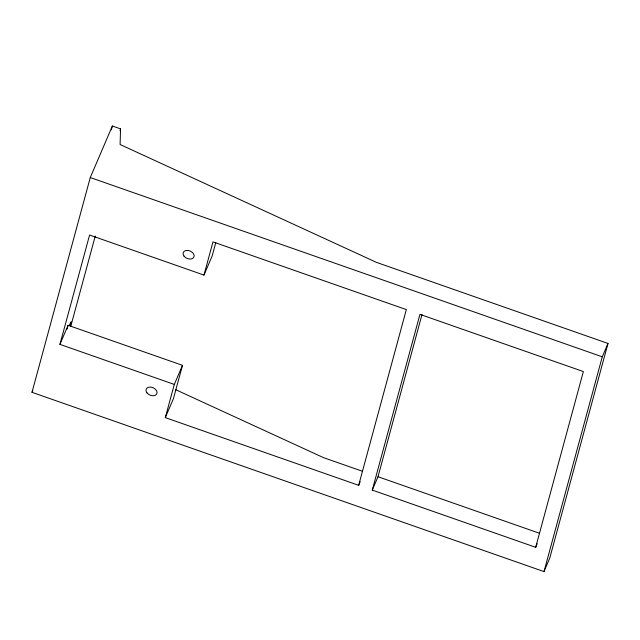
<?xml version="1.0" encoding="UTF-8"?>
<svg xmlns="http://www.w3.org/2000/svg" width="640" height="640" viewBox="0 0 640 640"><rect width="100%" height="100%" fill="white"/><g stroke="black" fill="none" stroke-linecap="round" stroke-linejoin="round"><path stroke-width="0.96" d="M120.544 128.856L120.096 144.512L376.512 262.4L608 343.448L549.728 558.232L544 571.592L32 392.328L90.272 177.544L112.368 126L120.544 128.856L120.016 130.784M111.328 129.848L112.368 126M360.184 481.76L358.656 485.32L165.296 417.624L174.304 384.424L59.92 344.376L89.592 235.032L203.968 275.08L212.152 255.992L215.76 242.712M67.072 329.08L68.104 325.288L182.488 365.336L173.48 398.528L165.296 417.624M70.768 326.328L95.256 236.056M203.968 275.08L212.976 241.888L406.336 309.592L358.656 485.32M372.272 490.088L419.952 314.36L583.36 371.568L535.68 547.304L372.272 490.088L378 476.728L422.032 314.44M544 571.592L602.272 356.808L608 343.448M32 392.328L32.776 390.52M59.92 344.376L68.104 325.288M174.304 384.424L182.488 365.336M535.68 547.304L537.208 543.736M90.272 177.544L602.272 356.808M362.528 471.304L323.536 457.656L175.848 389.76M378 476.728L539.528 533.28M69.328 325.512A8.096 0.568 -70.7 0 1 70.32 325.656M184.016 256.152A5.784 4.024 23.2 0 0 193.6 257.592A5.784 4.024 23.2 0 0 188.232 250.472A5.784 4.024 23.2 0 0 184.016 256.152M146.928 392.832A5.784 4.024 23.2 0 0 156.52 394.272A5.784 4.024 23.2 0 0 151.144 387.152A5.784 4.024 23.2 0 0 146.928 392.832"/></g></svg>
